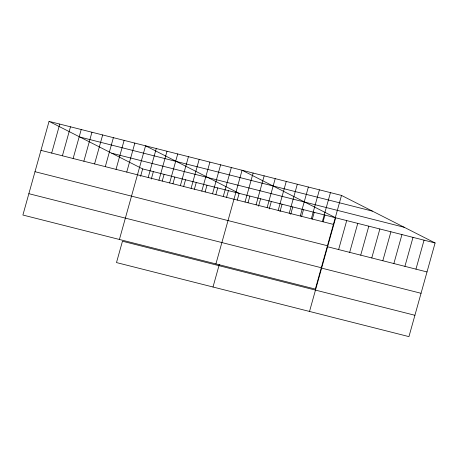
<?xml version="1.0" encoding="UTF-8"?>
<svg xmlns="http://www.w3.org/2000/svg" width="458" height="458" viewBox="0 0 458 458"><rect width="100%" height="100%" fill="white"/><g stroke="black" fill="none" stroke-linecap="round" stroke-linejoin="round"><path stroke-width="0.69" d="M49.052 121.376L22.9 215.037L315.356 289.084L341.502 195.423L49.052 121.376L142.644 168.916L435.1 242.963L408.948 336.624L116.498 262.577L122.458 241.229L414.908 315.281M51.68 153.069L59.775 124.089M62.408 155.783L70.498 126.809M73.131 158.502L81.221 129.522M83.854 161.216L91.944 132.236M94.577 163.93L102.666 134.95M105.3 166.643L113.389 137.669M116.023 169.363L124.112 140.383M126.746 172.076L134.835 143.096M119.412 239.471L145.558 145.81L239.156 193.35L237.273 200.094M140.577 176.33L142.644 168.916M148.192 177.504L156.281 148.529M151.3 179.044L153.373 171.63M158.915 180.223L167.004 151.243M162.212 181.087L164.096 174.349M169.637 182.937L177.727 153.957M172.935 183.801L174.819 177.063M180.36 185.65L188.456 156.67M183.658 186.515L185.542 179.776M191.083 188.364L199.178 159.39M194.381 189.234L196.264 182.49M201.806 191.083L209.901 162.103M205.104 191.948L206.987 185.209M212.529 193.797L220.624 164.817M215.827 194.661L217.71 187.923M223.252 196.511L231.347 167.531M226.55 197.375L228.433 190.637M215.918 263.905L242.07 170.25L335.668 217.79L309.516 311.446M213.004 287.011L219.348 264.295M245.024 202.024L253.119 173.044M247.996 202.808L249.879 196.07M256.074 204.823L264.163 175.843M258.535 206.197L260.602 198.783M267.123 207.617L275.212 178.643M269.258 208.911L271.325 201.497M278.172 210.417L286.261 181.437M279.981 211.625L282.048 204.211M289.221 213.216L297.311 184.236M290.704 214.344L292.771 206.93M300.271 216.01L308.36 187.03M301.616 216.382L303.494 209.644M311.314 218.809L319.409 189.83M312.339 219.096L314.217 212.357M322.363 221.603L330.453 192.629M323.062 221.815L324.945 215.071M338.622 249.564L346.712 220.584M349.672 252.364L357.761 223.384M360.721 255.158L368.81 226.183M371.77 257.957L379.859 228.977M382.814 260.751L390.909 231.777M393.863 263.55L401.958 234.57M404.912 266.35L413.002 237.37M415.961 269.144L424.051 240.169M79.938 137.062L372.388 211.115M111.758 153.23L404.214 227.277M40.957 150.356L333.413 224.403M34.997 171.698L327.453 245.746M327.573 246.765L427.011 271.943M28.86 193.688L321.316 267.741M321.613 268.113L421.051 293.286M341.502 195.423L435.1 242.963"/></g></svg>
